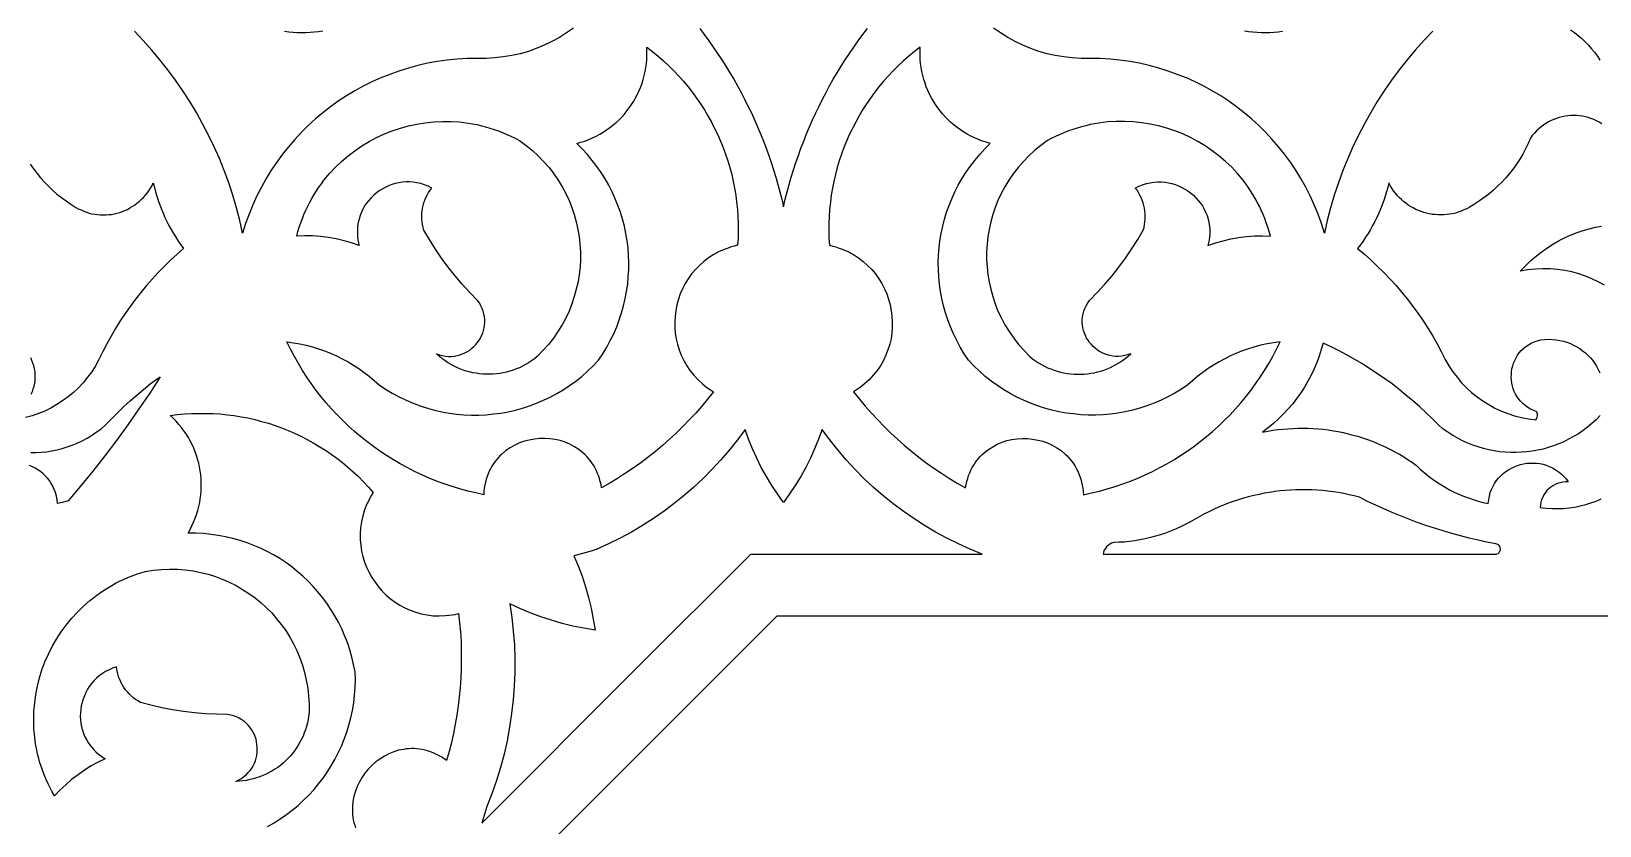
# Model space of a CAD drawing. Extents: x -350 to 350, y -250 to 250.
# Drawn here: x -188.4 to -87.3, y 92.5 to 143.7 of the extents above; entities that cross this region are included whole.
import ezdxf

# ---------------------------------------------------------------- set-up
doc = ezdxf.new("R2010")
doc.units = 0
doc.layers.add('BITMAP_LAYER', color=18, linetype='CONTINUOUS')
doc.layers.add('LAYER_2', color=174, linetype='CONTINUOUS')

msp = doc.modelspace()

# ---------------------------------------------------------------- linework, layer by layer
at = {"layer": 'BITMAP_LAYER'}
for points in [[(-153.44, 143.89), (-153.89, 143.58), (-154.35, 143.28), (-154.83, 143.02), (-155.33, 142.78), (-155.84, 142.57), (-156.35, 142.39), (-156.88, 142.24), (-157.42, 142.12), (-157.97, 142.03), (-158.52, 141.97), (-158.8, 141.95), (-159.08, 141.94), (-159.36, 141.94), (-159.64, 141.94), (-160.29, 141.93), (-160.94, 141.89), (-161.59, 141.82), (-162.22, 141.73), (-162.85, 141.62), (-163.47, 141.48), (-164.08, 141.31), (-164.69, 141.12), (-165.28, 140.91), (-165.86, 140.68), (-166.43, 140.42), (-166.99, 140.14), (-167.54, 139.84), (-168.07, 139.52), (-168.6, 139.18), (-169.1, 138.82), (-169.59, 138.44), (-170.07, 138.04), (-170.53, 137.62), (-170.97, 137.18), (-171.4, 136.72), (-171.81, 136.25), (-172.19, 135.76), (-172.56, 135.26), (-172.92, 134.73), (-173.24, 134.2), (-173.55, 133.65), (-173.84, 133.08), (-174.11, 132.5), (-174.35, 131.9), (-174.57, 131.3), (-174.76, 130.68), (-174.95, 131.5), (-175.16, 132.32), (-175.4, 133.13), (-175.66, 133.92), (-175.95, 134.71), (-176.26, 135.48), (-176.6, 136.24), (-176.96, 136.99), (-177.34, 137.73), (-177.74, 138.45), (-178.17, 139.16), (-178.62, 139.85), (-179.09, 140.53), (-179.58, 141.19), (-180.09, 141.84), (-180.62, 142.47), (-181.17, 143.09), (-181.74, 143.69)], [(-172.06, 143.69), (-171.79, 143.65), (-171.51, 143.63), (-171.24, 143.61), (-170.97, 143.61), (-170.69, 143.61), (-170.42, 143.62), (-170.15, 143.64), (-169.88, 143.68), (-169.6, 143.72)], [(-145.31, 143.86), (-145.02, 143.47), (-144.72, 143.07), (-144.44, 142.67), (-144.16, 142.26), (-143.89, 141.85), (-143.63, 141.43), (-143.37, 141.01), (-143.12, 140.59), (-142.88, 140.16), (-142.64, 139.73), (-142.42, 139.3), (-142.2, 138.86), (-141.98, 138.42), (-141.78, 137.97), (-141.58, 137.52), (-141.39, 137.07), (-141.21, 136.61), (-141.03, 136.15), (-140.86, 135.69), (-140.7, 135.23), (-140.55, 134.76), (-140.41, 134.29), (-140.27, 133.81), (-140.14, 133.34), (-140.02, 132.86), (-139.91, 132.38), (-139.8, 132.86), (-139.68, 133.34), (-139.55, 133.81), (-139.41, 134.29), (-139.27, 134.76), (-139.11, 135.23), (-138.95, 135.69), (-138.79, 136.15), (-138.61, 136.61), (-138.43, 137.07), (-138.24, 137.52), (-138.04, 137.97), (-137.83, 138.42), (-137.62, 138.86), (-137.4, 139.3), (-137.17, 139.73), (-136.94, 140.16), (-136.7, 140.59), (-136.45, 141.01), (-136.19, 141.43), (-135.93, 141.85), (-135.66, 142.26), (-135.38, 142.67), (-135.09, 143.07), (-134.8, 143.47), (-134.5, 143.86)], [(-98.08, 143.69), (-98.65, 143.09), (-99.2, 142.47), (-99.73, 141.84), (-100.24, 141.19), (-100.73, 140.53), (-101.2, 139.85), (-101.65, 139.16), (-102.07, 138.45), (-102.48, 137.73), (-102.86, 136.99), (-103.22, 136.24), (-103.55, 135.48), (-103.87, 134.71), (-104.15, 133.92), (-104.42, 133.13), (-104.66, 132.32), (-104.87, 131.5), (-105.06, 130.68), (-105.25, 131.3), (-105.47, 131.9), (-105.71, 132.5), (-105.98, 133.08), (-106.26, 133.65), (-106.57, 134.2), (-106.9, 134.73), (-107.25, 135.26), (-107.62, 135.76), (-108.01, 136.25), (-108.42, 136.72), (-108.85, 137.18), (-109.29, 137.62), (-109.75, 138.04), (-110.22, 138.44), (-110.72, 138.82), (-111.22, 139.18), (-111.74, 139.52), (-112.28, 139.84), (-112.82, 140.14), (-113.38, 140.42), (-113.95, 140.68), (-114.54, 140.91), (-115.13, 141.12), (-115.73, 141.31), (-116.35, 141.48), (-116.97, 141.62), (-117.59, 141.73), (-118.23, 141.82), (-118.87, 141.89), (-119.52, 141.93), (-120.18, 141.94), (-120.46, 141.94), (-120.74, 141.94), (-121.3, 141.97), (-121.85, 142.03), (-122.4, 142.12), (-122.93, 142.24), (-123.46, 142.39), (-123.98, 142.57), (-124.49, 142.78), (-124.98, 143.02), (-125.46, 143.28), (-125.93, 143.58), (-126.38, 143.89)], [(-110.21, 143.72), (-109.94, 143.68), (-109.67, 143.64), (-109.4, 143.62), (-109.12, 143.61), (-108.85, 143.61), (-108.58, 143.61), (-108.3, 143.63), (-108.03, 143.65), (-107.76, 143.69)], [(-89.21, 143.78), (-88.95, 143.61), (-88.71, 143.42), (-88.47, 143.22), (-88.25, 143.01), (-88.04, 142.79), (-87.84, 142.56), (-87.65, 142.33), (-87.47, 142.08), (-87.3, 141.83)], [(-87.19, 137.73), (-87.36, 137.83), (-87.53, 137.92), (-87.7, 138), (-87.88, 138.07), (-88.06, 138.13), (-88.24, 138.17), (-88.43, 138.21), (-88.62, 138.24), (-88.8, 138.25), (-88.99, 138.26), (-89.18, 138.25), (-89.37, 138.24), (-89.55, 138.21), (-89.74, 138.18), (-89.92, 138.13), (-90.1, 138.07), (-90.28, 138.01), (-90.45, 137.93), (-90.62, 137.84), (-90.78, 137.75), (-90.94, 137.64), (-91.1, 137.53), (-91.25, 137.4), (-91.39, 137.26), (-91.53, 137.12), (-91.66, 136.96), (-91.78, 136.79), (-91.93, 136.45), (-92.1, 136.11), (-92.28, 135.77), (-92.47, 135.45), (-92.68, 135.13), (-92.9, 134.83), (-93.13, 134.53), (-93.37, 134.24), (-93.63, 133.97), (-93.9, 133.7), (-94.17, 133.45), (-94.46, 133.2), (-94.76, 132.97), (-95.07, 132.75), (-95.39, 132.54), (-95.72, 132.34), (-95.89, 132.25), (-96.07, 132.17), (-96.25, 132.09), (-96.44, 132.03), (-96.62, 131.97), (-96.81, 131.93), (-96.99, 131.9), (-97.18, 131.87), (-97.37, 131.86), (-97.55, 131.85), (-97.74, 131.86), (-97.93, 131.87), (-98.11, 131.89), (-98.29, 131.92), (-98.48, 131.96), (-98.65, 132.01), (-98.83, 132.07), (-99, 132.14), (-99.17, 132.21), (-99.34, 132.3), (-99.5, 132.39), (-99.66, 132.49), (-99.81, 132.6), (-99.96, 132.71), (-100.1, 132.84), (-100.23, 132.97), (-100.36, 133.11), (-100.48, 133.25), (-100.6, 133.41), (-100.71, 133.57), (-100.81, 133.74), (-100.9, 133.91), (-100.97, 133.63), (-101.05, 133.34), (-101.14, 133.06), (-101.23, 132.78), (-101.33, 132.5), (-101.44, 132.23), (-101.55, 131.96), (-101.68, 131.69), (-101.81, 131.43), (-101.95, 131.17), (-102.09, 130.91), (-102.24, 130.66), (-102.4, 130.41), (-102.57, 130.16), (-102.74, 129.92), (-102.92, 129.69), (-102.48, 129.32), (-102.05, 128.93), (-101.63, 128.54), (-101.22, 128.14), (-100.82, 127.72), (-100.44, 127.3), (-100.06, 126.86), (-99.7, 126.42), (-99.35, 125.96), (-99.02, 125.5), (-98.69, 125.03), (-98.38, 124.54), (-98.08, 124.05), (-97.8, 123.55), (-97.53, 123.05), (-97.27, 122.53), (-97.04, 122.13), (-96.79, 121.75), (-96.51, 121.39), (-96.22, 121.04), (-95.9, 120.72), (-95.57, 120.41), (-95.22, 120.13), (-94.85, 119.87), (-94.46, 119.63), (-94.07, 119.41), (-93.65, 119.22), (-93.23, 119.05), (-92.8, 118.91), (-92.35, 118.8), (-91.9, 118.71), (-91.44, 118.65), (-91.4, 118.71), (-91.37, 118.77), (-91.35, 118.83), (-91.33, 118.9), (-91.33, 118.97), (-91.33, 119.03), (-91.34, 119.1), (-91.36, 119.17), (-91.57, 119.25), (-91.77, 119.34), (-91.95, 119.45), (-92.12, 119.57), (-92.27, 119.7), (-92.41, 119.84), (-92.53, 119.99), (-92.64, 120.14), (-92.74, 120.31), (-92.82, 120.48), (-92.89, 120.65), (-92.94, 120.83), (-92.98, 121.02), (-93.01, 121.2), (-93.02, 121.39), (-93.01, 121.57), (-93, 121.76), (-92.97, 121.94), (-92.92, 122.13), (-92.87, 122.3), (-92.79, 122.48), (-92.71, 122.65), (-92.61, 122.81), (-92.5, 122.96), (-92.37, 123.11), (-92.23, 123.24), (-92.08, 123.37), (-91.91, 123.48), (-91.74, 123.58), (-91.54, 123.67), (-91.34, 123.74), (-91.12, 123.8), (-90.86, 123.83), (-90.61, 123.84), (-90.36, 123.83), (-90.12, 123.81), (-89.88, 123.77), (-89.65, 123.72), (-89.43, 123.65), (-89.21, 123.56), (-89, 123.47), (-88.8, 123.36), (-88.6, 123.24), (-88.42, 123.1), (-88.24, 122.96), (-88.08, 122.81), (-87.92, 122.64), (-87.77, 122.47), (-87.64, 122.29), (-87.52, 122.1), (-87.41, 121.9), (-87.31, 121.69)], [(-188.45, 135.13), (-188.24, 134.83), (-188.01, 134.53), (-187.78, 134.24), (-187.53, 133.97), (-187.27, 133.7), (-187.01, 133.45), (-186.73, 133.2), (-186.44, 132.97), (-186.14, 132.75), (-185.83, 132.54), (-185.52, 132.34), (-185.35, 132.25), (-185.17, 132.17), (-185, 132.09), (-184.82, 132.03), (-184.65, 131.97), (-184.47, 131.93), (-184.29, 131.9), (-184.11, 131.87), (-183.93, 131.86), (-183.74, 131.85), (-183.56, 131.86), (-183.39, 131.87), (-183.21, 131.89), (-183.03, 131.92), (-182.86, 131.96), (-182.68, 132.01), (-182.51, 132.07), (-182.35, 132.14), (-182.18, 132.21), (-182.02, 132.3), (-181.87, 132.39), (-181.72, 132.49), (-181.57, 132.6), (-181.43, 132.71), (-181.29, 132.84), (-181.16, 132.97), (-181.04, 133.11), (-180.92, 133.25), (-180.81, 133.41), (-180.7, 133.57), (-180.6, 133.74), (-180.52, 133.91), (-180.45, 133.63), (-180.37, 133.34), (-180.29, 133.06), (-180.2, 132.78), (-180.1, 132.5), (-180, 132.23), (-179.89, 131.96), (-179.77, 131.69), (-179.64, 131.43), (-179.51, 131.17), (-179.37, 130.91), (-179.22, 130.66), (-179.07, 130.41), (-178.91, 130.16), (-178.74, 129.92), (-178.57, 129.69), (-178.99, 129.32), (-179.41, 128.93), (-179.82, 128.54), (-180.21, 128.14), (-180.59, 127.72), (-180.96, 127.3), (-181.32, 126.86), (-181.67, 126.42), (-182.01, 125.96), (-182.33, 125.5), (-182.65, 125.03), (-182.95, 124.54), (-183.23, 124.05), (-183.51, 123.55), (-183.77, 123.05), (-184.02, 122.53), (-184.24, 122.13), (-184.48, 121.75), (-184.75, 121.39), (-185.03, 121.04), (-185.34, 120.72), (-185.66, 120.41), (-186, 120.13), (-186.36, 119.87), (-186.73, 119.63), (-187.11, 119.41), (-187.51, 119.22), (-187.91, 119.05), (-188.33, 118.91), (-188.76, 118.8)], [(-87.02, 127.33), (-87.41, 127.55), (-87.82, 127.74), (-88.24, 127.91), (-88.67, 128.06), (-89.12, 128.18), (-89.57, 128.27), (-90.03, 128.34), (-90.5, 128.37), (-90.98, 128.38), (-91.46, 128.36), (-91.95, 128.31), (-92.44, 128.23), (-92.1, 128.58), (-91.75, 128.91), (-91.39, 129.21), (-91.03, 129.49), (-90.67, 129.75), (-90.3, 129.98), (-89.92, 130.2), (-89.54, 130.39), (-89.15, 130.57), (-88.77, 130.72), (-88.38, 130.85), (-87.99, 130.96), (-87.59, 131.06), (-87.2, 131.13)], [(-87.28, 118.93), (-87.55, 118.66), (-87.82, 118.41), (-88.1, 118.18), (-88.39, 117.96), (-88.69, 117.76), (-89, 117.57), (-89.32, 117.4), (-89.64, 117.24), (-89.96, 117.1), (-90.29, 116.98), (-90.63, 116.87), (-90.97, 116.77), (-91.31, 116.7), (-91.66, 116.63), (-92.01, 116.59), (-92.36, 116.56), (-92.71, 116.55), (-93.06, 116.55), (-93.42, 116.57), (-93.77, 116.6), (-94.12, 116.65), (-94.46, 116.72), (-94.81, 116.81), (-95.15, 116.91), (-95.49, 117.02), (-95.82, 117.15), (-96.15, 117.3), (-96.47, 117.47), (-96.79, 117.65), (-97.1, 117.85), (-97.4, 118.06), (-97.69, 118.3), (-98.1, 118.71), (-98.51, 119.11), (-98.93, 119.5), (-99.36, 119.88), (-99.8, 120.25), (-100.25, 120.61), (-100.7, 120.96), (-101.17, 121.29), (-101.64, 121.62), (-102.12, 121.94), (-102.6, 122.25), (-103.1, 122.54), (-103.6, 122.82), (-104.1, 123.1), (-104.62, 123.36), (-105.14, 123.6), (-105.26, 123.18), (-105.39, 122.75), (-105.55, 122.34), (-105.72, 121.93), (-105.91, 121.53), (-106.12, 121.14), (-106.34, 120.76), (-106.58, 120.39), (-106.83, 120.04), (-107.1, 119.69), (-107.39, 119.35), (-107.69, 119.03), (-108.01, 118.72), (-108.34, 118.42), (-108.68, 118.13), (-109.04, 117.86), (-108.71, 117.92), (-108.38, 117.98), (-108.06, 118.02), (-107.73, 118.06), (-107.41, 118.08), (-107.08, 118.1), (-106.75, 118.11), (-106.43, 118.12), (-106.1, 118.11), (-105.78, 118.09), (-105.45, 118.07), (-105.13, 118.04), (-104.81, 118), (-104.48, 117.95), (-104.17, 117.89), (-103.85, 117.83), (-103.53, 117.76), (-103.22, 117.67), (-102.91, 117.59), (-102.6, 117.49), (-102.29, 117.38), (-101.99, 117.27), (-101.68, 117.15), (-101.39, 117.02), (-101.09, 116.88), (-100.8, 116.74), (-100.51, 116.59), (-100.22, 116.43), (-99.94, 116.26), (-99.66, 116.08), (-99.39, 115.9), (-99.12, 115.71), (-98.88, 115.48), (-98.63, 115.26), (-98.37, 115.05), (-98.11, 114.85), (-97.84, 114.66), (-97.56, 114.48), (-97.28, 114.31), (-96.99, 114.15), (-96.7, 114), (-96.4, 113.87), (-96.09, 113.74), (-95.78, 113.62), (-95.47, 113.51), (-95.15, 113.42), (-94.83, 113.33), (-94.5, 113.26), (-94.47, 113.5), (-94.43, 113.73), (-94.37, 113.96), (-94.29, 114.17), (-94.19, 114.37), (-94.09, 114.56), (-93.96, 114.74), (-93.83, 114.9), (-93.68, 115.05), (-93.53, 115.2), (-93.36, 115.32), (-93.19, 115.44), (-93.01, 115.54), (-92.82, 115.63), (-92.62, 115.71), (-92.42, 115.77), (-92.22, 115.82), (-92.01, 115.85), (-91.8, 115.87), (-91.6, 115.87), (-91.39, 115.86), (-91.18, 115.83), (-90.97, 115.79), (-90.77, 115.73), (-90.57, 115.65), (-90.37, 115.56), (-90.18, 115.45), (-90, 115.33), (-89.82, 115.19), (-89.65, 115.03), (-89.49, 114.85), (-89.35, 114.65), (-89.52, 114.65), (-89.7, 114.64), (-89.87, 114.6), (-90.03, 114.55), (-90.18, 114.48), (-90.33, 114.4), (-90.47, 114.31), (-90.6, 114.21), (-90.72, 114.09), (-90.82, 113.96), (-90.91, 113.82), (-90.99, 113.67), (-91.06, 113.52), (-91.11, 113.35), (-91.14, 113.18), (-91.15, 113.01), (-90.77, 112.96), (-90.39, 112.93), (-90.02, 112.93), (-89.65, 112.94), (-89.28, 112.98), (-88.92, 113.03), (-88.57, 113.1), (-88.22, 113.19), (-87.88, 113.3), (-87.54, 113.42), (-87.22, 113.57)], [(-188.39, 120.31), (-188.31, 120.48), (-188.25, 120.65), (-188.19, 120.83), (-188.16, 121.02), (-188.13, 121.2), (-188.12, 121.39), (-188.12, 121.57), (-188.14, 121.76), (-188.17, 121.94), (-188.21, 122.13), (-188.27, 122.3), (-188.34, 122.48), (-188.42, 122.65)], [(-188.42, 116.55), (-188.08, 116.55), (-187.74, 116.57), (-187.4, 116.6), (-187.06, 116.65), (-186.73, 116.72), (-186.39, 116.81), (-186.06, 116.91), (-185.74, 117.02), (-185.42, 117.15), (-185.1, 117.3), (-184.79, 117.47), (-184.49, 117.65), (-184.19, 117.85), (-183.9, 118.06), (-183.61, 118.3), (-183.22, 118.71), (-182.82, 119.11), (-182.42, 119.5), (-182, 119.88), (-181.58, 120.25), (-181.15, 120.61), (-180.71, 120.96), (-180.26, 121.29), (-180.07, 121.43), (-180.75, 120.38), (-181.45, 119.35), (-182.16, 118.33), (-182.9, 117.32), (-183.65, 116.33), (-184.42, 115.35), (-185.21, 114.38), (-186.01, 113.43), (-186.06, 113.42), (-186.38, 113.33), (-186.69, 113.26), (-186.72, 113.5), (-186.76, 113.73), (-186.82, 113.96), (-186.9, 114.17), (-186.99, 114.37), (-187.09, 114.56), (-187.21, 114.74), (-187.34, 114.9), (-187.48, 115.05), (-187.63, 115.2), (-187.79, 115.32), (-187.96, 115.44), (-188.13, 115.54), (-188.31, 115.63), (-188.5, 115.71)], [(-173.16, 92.45), (-172.74, 92.69), (-172.34, 92.95), (-171.94, 93.22), (-171.56, 93.51), (-171.19, 93.81), (-170.84, 94.14), (-170.5, 94.47), (-170.18, 94.82), (-169.87, 95.19), (-169.58, 95.56), (-169.31, 95.95), (-169.05, 96.36), (-168.82, 96.77), (-168.6, 97.19), (-168.39, 97.63), (-168.21, 98.07), (-168.05, 98.53), (-167.91, 98.99), (-167.78, 99.46), (-167.68, 99.93), (-167.6, 100.42), (-167.55, 100.91), (-167.51, 101.4), (-167.5, 101.9), (-167.51, 102.41), (-167.61, 102.89), (-167.72, 103.37), (-167.86, 103.84), (-168.01, 104.3), (-168.19, 104.75), (-168.38, 105.19), (-168.59, 105.62), (-168.82, 106.03), (-169.07, 106.44), (-169.33, 106.83), (-169.61, 107.21), (-169.91, 107.57), (-170.22, 107.92), (-170.54, 108.26), (-170.88, 108.58), (-171.24, 108.88), (-171.6, 109.18), (-171.98, 109.45), (-172.37, 109.71), (-172.77, 109.95), (-173.18, 110.17), (-173.61, 110.38), (-174.04, 110.56), (-174.48, 110.73), (-174.93, 110.88), (-175.39, 111.01), (-175.86, 111.12), (-176.33, 111.21), (-176.81, 111.27), (-177.29, 111.32), (-177.78, 111.34), (-178.28, 111.35), (-178.15, 111.58), (-178.03, 111.82), (-177.92, 112.06), (-177.82, 112.31), (-177.73, 112.56), (-177.65, 112.81), (-177.59, 113.06), (-177.53, 113.32), (-177.49, 113.57), (-177.46, 113.83), (-177.44, 114.08), (-177.43, 114.34), (-177.43, 114.6), (-177.44, 114.85), (-177.46, 115.11), (-177.49, 115.36), (-177.54, 115.61), (-177.59, 115.86), (-177.66, 116.11), (-177.73, 116.35), (-177.82, 116.59), (-177.91, 116.83), (-178.02, 117.06), (-178.14, 117.29), (-178.26, 117.52), (-178.4, 117.74), (-178.55, 117.95), (-178.71, 118.16), (-178.87, 118.36), (-179.05, 118.56), (-179.24, 118.75), (-179.44, 118.93), (-178.97, 118.99), (-178.51, 119.03), (-178.05, 119.06), (-177.59, 119.07), (-177.13, 119.07), (-176.67, 119.06), (-176.21, 119.03), (-175.76, 118.98), (-175.31, 118.92), (-174.86, 118.85), (-174.42, 118.77), (-173.97, 118.67), (-173.54, 118.55), (-173.1, 118.43), (-172.67, 118.29), (-172.25, 118.13), (-171.83, 117.97), (-171.41, 117.79), (-171.01, 117.59), (-170.6, 117.39), (-170.21, 117.17), (-169.82, 116.94), (-169.43, 116.7), (-169.06, 116.44), (-168.69, 116.18), (-168.33, 115.9), (-167.98, 115.61), (-167.63, 115.3), (-167.3, 114.99), (-166.97, 114.66), (-166.66, 114.32), (-166.35, 113.98), (-166.46, 113.79), (-166.57, 113.6), (-166.66, 113.42), (-166.75, 113.23), (-166.9, 112.85), (-167.02, 112.47), (-167.11, 112.08), (-167.16, 111.7), (-167.19, 111.32), (-167.18, 110.94), (-167.15, 110.57), (-167.1, 110.2), (-167.01, 109.84), (-166.9, 109.49), (-166.77, 109.15), (-166.61, 108.82), (-166.43, 108.5), (-166.23, 108.19), (-166.01, 107.9), (-165.77, 107.62), (-165.51, 107.36), (-165.23, 107.12), (-164.94, 106.9), (-164.63, 106.71), (-164.3, 106.53), (-163.96, 106.38), (-163.61, 106.25), (-163.25, 106.15), (-162.87, 106.08), (-162.48, 106.03), (-162.09, 106.02), (-161.68, 106.04), (-161.47, 106.06), (-161.27, 106.09), (-161.06, 106.12), (-160.85, 106.17), (-160.78, 105.58), (-160.73, 104.98), (-160.69, 104.38), (-160.67, 103.79), (-160.67, 103.19), (-160.68, 102.59), (-160.7, 102), (-160.75, 101.4), (-160.8, 100.81), (-160.87, 100.22), (-160.96, 99.63), (-161.06, 99.04), (-161.18, 98.45), (-161.31, 97.87), (-161.45, 97.28), (-161.62, 96.71), (-161.79, 96.83), (-161.96, 96.93), (-162.14, 97.03), (-162.31, 97.12), (-162.49, 97.2), (-162.66, 97.26), (-162.84, 97.32), (-163.01, 97.37), (-163.19, 97.41), (-163.36, 97.43), (-163.54, 97.45), (-163.71, 97.47), (-163.88, 97.47), (-164.05, 97.46), (-164.22, 97.45), (-164.38, 97.42), (-164.71, 97.36), (-165.03, 97.26), (-165.34, 97.13), (-165.63, 96.98), (-165.92, 96.8), (-166.18, 96.61), (-166.43, 96.39), (-166.67, 96.15), (-166.88, 95.89), (-167.07, 95.62), (-167.24, 95.33), (-167.38, 95.03), (-167.5, 94.72), (-167.59, 94.4), (-167.66, 94.07), (-167.69, 93.74), (-167.69, 93.57), (-167.69, 93.4), (-167.68, 93.23), (-167.66, 93.06), (-167.63, 92.89), (-167.59, 92.71), (-167.54, 92.54), (-167.49, 92.37)]]:
    msp.add_lwpolyline(points, dxfattribs=at)
for points in [[(-148.72, 142.66), (-148.35, 142.38), (-147.99, 142.08), (-147.64, 141.78), (-147.3, 141.46), (-146.97, 141.13), (-146.66, 140.8), (-146.35, 140.46), (-146.06, 140.1), (-145.78, 139.74), (-145.51, 139.38), (-145.25, 139), (-145.01, 138.62), (-144.78, 138.23), (-144.56, 137.83), (-144.35, 137.43), (-144.15, 137.02), (-143.97, 136.61), (-143.8, 136.19), (-143.64, 135.76), (-143.5, 135.33), (-143.37, 134.9), (-143.25, 134.46), (-143.15, 134.01), (-143.06, 133.57), (-142.99, 133.12), (-142.93, 132.67), (-142.88, 132.21), (-142.85, 131.75), (-142.83, 131.29), (-142.83, 130.83), (-142.84, 130.37), (-142.87, 129.9), (-143.08, 129.85), (-143.28, 129.79), (-143.48, 129.72), (-143.68, 129.65), (-144.05, 129.49), (-144.41, 129.3), (-144.74, 129.09), (-145.04, 128.86), (-145.33, 128.6), (-145.59, 128.33), (-145.83, 128.05), (-146.05, 127.74), (-146.25, 127.43), (-146.42, 127.1), (-146.56, 126.76), (-146.68, 126.42), (-146.78, 126.06), (-146.85, 125.7), (-146.9, 125.34), (-146.92, 124.97), (-146.92, 124.61), (-146.89, 124.24), (-146.83, 123.88), (-146.75, 123.52), (-146.64, 123.16), (-146.51, 122.81), (-146.34, 122.47), (-146.15, 122.14), (-145.94, 121.83), (-145.69, 121.52), (-145.42, 121.23), (-145.12, 120.96), (-144.96, 120.83), (-144.79, 120.7), (-144.61, 120.58), (-144.43, 120.46), (-144.8, 119.99), (-145.18, 119.53), (-145.57, 119.09), (-145.98, 118.65), (-146.4, 118.22), (-146.82, 117.8), (-147.26, 117.4), (-147.71, 117), (-148.16, 116.62), (-148.63, 116.25), (-149.11, 115.89), (-149.6, 115.54), (-150.09, 115.21), (-150.6, 114.88), (-151.11, 114.57), (-151.63, 114.28), (-151.67, 114.48), (-151.72, 114.68), (-151.77, 114.88), (-151.84, 115.06), (-151.91, 115.24), (-151.99, 115.41), (-152.07, 115.58), (-152.16, 115.73), (-152.26, 115.88), (-152.37, 116.03), (-152.48, 116.16), (-152.59, 116.29), (-152.71, 116.42), (-152.84, 116.53), (-152.97, 116.64), (-153.1, 116.74), (-153.38, 116.92), (-153.68, 117.08), (-153.99, 117.21), (-154.31, 117.31), (-154.63, 117.38), (-154.96, 117.43), (-155.3, 117.45), (-155.63, 117.44), (-155.96, 117.41), (-156.29, 117.35), (-156.61, 117.27), (-156.93, 117.16), (-157.23, 117.02), (-157.52, 116.85), (-157.8, 116.67), (-158.05, 116.45), (-158.18, 116.33), (-158.29, 116.21), (-158.4, 116.08), (-158.51, 115.95), (-158.61, 115.8), (-158.7, 115.66), (-158.79, 115.5), (-158.87, 115.34), (-158.94, 115.17), (-159.01, 115), (-159.06, 114.82), (-159.11, 114.63), (-159.15, 114.44), (-159.19, 114.24), (-159.21, 114.04), (-159.22, 113.83), (-159.74, 113.94), (-160.26, 114.06), (-160.77, 114.2), (-161.27, 114.36), (-161.77, 114.52), (-162.26, 114.71), (-162.74, 114.9), (-163.22, 115.11), (-163.69, 115.33), (-164.15, 115.57), (-164.61, 115.82), (-165.05, 116.08), (-165.49, 116.35), (-165.92, 116.64), (-166.34, 116.94), (-166.76, 117.25), (-167.16, 117.57), (-167.55, 117.91), (-167.94, 118.25), (-168.31, 118.61), (-168.67, 118.98), (-169.03, 119.35), (-169.37, 119.74), (-169.7, 120.14), (-170.02, 120.55), (-170.33, 120.97), (-170.62, 121.4), (-170.9, 121.84), (-171.17, 122.29), (-171.43, 122.74), (-171.68, 123.21), (-171.91, 123.68), (-171.49, 123.62), (-171.08, 123.55), (-170.67, 123.46), (-170.27, 123.35), (-169.87, 123.23), (-169.48, 123.09), (-169.09, 122.94), (-168.71, 122.77), (-168.34, 122.58), (-167.97, 122.39), (-167.62, 122.18), (-167.27, 121.95), (-166.93, 121.71), (-166.6, 121.46), (-166.28, 121.19), (-165.97, 120.91), (-165.55, 120.63), (-165.12, 120.37), (-164.68, 120.13), (-164.23, 119.92), (-163.78, 119.73), (-163.33, 119.55), (-162.86, 119.41), (-162.4, 119.28), (-161.93, 119.17), (-161.45, 119.09), (-160.98, 119.02), (-160.5, 118.98), (-160.02, 118.96), (-159.54, 118.96), (-159.07, 118.98), (-158.59, 119.03), (-158.12, 119.09), (-157.65, 119.17), (-157.19, 119.28), (-156.72, 119.41), (-156.27, 119.55), (-155.82, 119.72), (-155.38, 119.91), (-154.94, 120.11), (-154.52, 120.34), (-154.1, 120.59), (-153.69, 120.86), (-153.3, 121.14), (-152.91, 121.45), (-152.54, 121.78), (-152.18, 122.13), (-151.83, 122.49), (-151.55, 122.91), (-151.3, 123.33), (-151.07, 123.76), (-150.85, 124.19), (-150.66, 124.64), (-150.49, 125.09), (-150.34, 125.54), (-150.21, 126), (-150.11, 126.46), (-150.02, 126.92), (-149.95, 127.39), (-149.91, 127.86), (-149.88, 128.33), (-149.88, 128.79), (-149.9, 129.26), (-149.93, 129.73), (-149.99, 130.19), (-150.07, 130.66), (-150.16, 131.12), (-150.28, 131.57), (-150.42, 132.02), (-150.58, 132.46), (-150.75, 132.9), (-150.95, 133.33), (-151.17, 133.76), (-151.4, 134.17), (-151.66, 134.58), (-151.93, 134.98), (-152.23, 135.36), (-152.54, 135.74), (-152.88, 136.1), (-153.23, 136.45), (-152.97, 136.53), (-152.71, 136.61), (-152.46, 136.71), (-152.22, 136.81), (-151.98, 136.93), (-151.75, 137.05), (-151.53, 137.18), (-151.31, 137.33), (-151.1, 137.48), (-150.9, 137.64), (-150.7, 137.8), (-150.51, 137.98), (-150.33, 138.16), (-150.16, 138.35), (-150, 138.55), (-149.85, 138.75), (-149.7, 138.96), (-149.56, 139.18), (-149.44, 139.4), (-149.32, 139.63), (-149.21, 139.86), (-149.11, 140.1), (-149.02, 140.34), (-148.95, 140.58), (-148.88, 140.83), (-148.82, 141.09), (-148.78, 141.34), (-148.74, 141.6), (-148.72, 141.86), (-148.71, 142.13), (-148.71, 142.39)], [(-131.1, 142.66), (-131.47, 142.38), (-131.83, 142.08), (-132.18, 141.78), (-132.52, 141.46), (-132.84, 141.13), (-133.16, 140.8), (-133.46, 140.46), (-133.76, 140.1), (-134.04, 139.74), (-134.31, 139.38), (-134.56, 139), (-134.81, 138.62), (-135.04, 138.23), (-135.26, 137.83), (-135.47, 137.43), (-135.67, 137.02), (-135.85, 136.61), (-136.02, 136.19), (-136.17, 135.76), (-136.32, 135.33), (-136.45, 134.9), (-136.56, 134.46), (-136.67, 134.01), (-136.75, 133.57), (-136.83, 133.12), (-136.89, 132.67), (-136.94, 132.21), (-136.97, 131.75), (-136.99, 131.29), (-136.99, 130.83), (-136.98, 130.37), (-136.95, 129.9), (-136.74, 129.85), (-136.53, 129.79), (-136.33, 129.72), (-136.14, 129.65), (-135.76, 129.49), (-135.41, 129.3), (-135.08, 129.09), (-134.77, 128.86), (-134.49, 128.6), (-134.22, 128.33), (-133.98, 128.05), (-133.77, 127.74), (-133.57, 127.43), (-133.4, 127.1), (-133.26, 126.76), (-133.14, 126.42), (-133.04, 126.06), (-132.97, 125.7), (-132.92, 125.34), (-132.9, 124.97), (-132.9, 124.61), (-132.93, 124.24), (-132.98, 123.88), (-133.07, 123.52), (-133.18, 123.16), (-133.31, 122.81), (-133.47, 122.47), (-133.66, 122.14), (-133.88, 121.83), (-134.13, 121.52), (-134.4, 121.23), (-134.7, 120.96), (-134.86, 120.83), (-135.03, 120.7), (-135.21, 120.58), (-135.39, 120.46), (-135.02, 119.99), (-134.64, 119.53), (-134.24, 119.09), (-133.84, 118.65), (-133.42, 118.22), (-133, 117.8), (-132.56, 117.4), (-132.11, 117), (-131.65, 116.62), (-131.19, 116.25), (-130.71, 115.89), (-130.22, 115.54), (-129.73, 115.21), (-129.22, 114.88), (-128.71, 114.57), (-128.19, 114.28), (-128.15, 114.48), (-128.1, 114.68), (-128.04, 114.88), (-127.98, 115.06), (-127.91, 115.24), (-127.83, 115.41), (-127.75, 115.58), (-127.65, 115.73), (-127.56, 115.88), (-127.45, 116.03), (-127.34, 116.16), (-127.23, 116.29), (-127.11, 116.42), (-126.98, 116.53), (-126.85, 116.64), (-126.71, 116.74), (-126.43, 116.92), (-126.14, 117.08), (-125.83, 117.21), (-125.51, 117.31), (-125.19, 117.38), (-124.86, 117.43), (-124.52, 117.45), (-124.19, 117.44), (-123.86, 117.41), (-123.53, 117.35), (-123.2, 117.27), (-122.89, 117.16), (-122.59, 117.02), (-122.3, 116.85), (-122.02, 116.67), (-121.76, 116.45), (-121.64, 116.33), (-121.52, 116.21), (-121.41, 116.08), (-121.31, 115.95), (-121.21, 115.8), (-121.12, 115.66), (-121.03, 115.5), (-120.95, 115.34), (-120.88, 115.17), (-120.81, 115), (-120.75, 114.82), (-120.71, 114.63), (-120.66, 114.44), (-120.63, 114.24), (-120.61, 114.04), (-120.59, 113.83), (-120.07, 113.94), (-119.56, 114.06), (-119.05, 114.2), (-118.55, 114.36), (-118.05, 114.52), (-117.56, 114.71), (-117.08, 114.9), (-116.6, 115.11), (-116.13, 115.33), (-115.67, 115.57), (-115.21, 115.82), (-114.76, 116.08), (-114.32, 116.35), (-113.89, 116.64), (-113.47, 116.94), (-113.06, 117.25), (-112.66, 117.57), (-112.26, 117.91), (-111.88, 118.25), (-111.51, 118.61), (-111.14, 118.98), (-110.79, 119.35), (-110.45, 119.74), (-110.12, 120.14), (-109.8, 120.55), (-109.49, 120.97), (-109.2, 121.4), (-108.91, 121.84), (-108.64, 122.29), (-108.39, 122.74), (-108.14, 123.21), (-107.91, 123.68), (-108.33, 123.62), (-108.74, 123.55), (-109.15, 123.46), (-109.55, 123.35), (-109.95, 123.23), (-110.34, 123.09), (-110.73, 122.94), (-111.1, 122.77), (-111.48, 122.58), (-111.84, 122.39), (-112.2, 122.18), (-112.55, 121.95), (-112.89, 121.71), (-113.22, 121.46), (-113.54, 121.19), (-113.85, 120.91), (-114.27, 120.63), (-114.7, 120.37), (-115.14, 120.13), (-115.58, 119.92), (-116.03, 119.73), (-116.49, 119.55), (-116.95, 119.41), (-117.42, 119.28), (-117.89, 119.17), (-118.37, 119.09), (-118.84, 119.02), (-119.32, 118.98), (-119.8, 118.96), (-120.27, 118.96), (-120.75, 118.98), (-121.22, 119.03), (-121.7, 119.09), (-122.17, 119.17), (-122.63, 119.28), (-123.09, 119.41), (-123.55, 119.55), (-124, 119.72), (-124.44, 119.91), (-124.88, 120.11), (-125.3, 120.34), (-125.72, 120.59), (-126.13, 120.86), (-126.52, 121.14), (-126.91, 121.45), (-127.28, 121.78), (-127.64, 122.13), (-127.99, 122.49), (-128.26, 122.91), (-128.52, 123.33), (-128.75, 123.76), (-128.96, 124.19), (-129.16, 124.64), (-129.33, 125.09), (-129.47, 125.54), (-129.6, 126), (-129.71, 126.46), (-129.8, 126.92), (-129.86, 127.39), (-129.91, 127.86), (-129.93, 128.33), (-129.94, 128.79), (-129.92, 129.26), (-129.88, 129.73), (-129.83, 130.19), (-129.75, 130.66), (-129.65, 131.12), (-129.54, 131.57), (-129.4, 132.02), (-129.24, 132.46), (-129.06, 132.9), (-128.87, 133.33), (-128.65, 133.76), (-128.42, 134.17), (-128.16, 134.58), (-127.88, 134.98), (-127.59, 135.36), (-127.27, 135.74), (-126.94, 136.1), (-126.59, 136.45), (-126.85, 136.53), (-127.1, 136.61), (-127.35, 136.71), (-127.6, 136.81), (-127.84, 136.93), (-128.07, 137.05), (-128.29, 137.18), (-128.51, 137.33), (-128.72, 137.48), (-128.92, 137.64), (-129.12, 137.8), (-129.3, 137.98), (-129.48, 138.16), (-129.65, 138.35), (-129.82, 138.55), (-129.97, 138.75), (-130.12, 138.96), (-130.25, 139.18), (-130.38, 139.4), (-130.5, 139.63), (-130.61, 139.86), (-130.71, 140.1), (-130.79, 140.34), (-130.87, 140.58), (-130.94, 140.83), (-131, 141.09), (-131.04, 141.34), (-131.08, 141.6), (-131.1, 141.86), (-131.11, 142.13), (-131.11, 142.39)], [(-162.27, 122.91), (-162.08, 122.84), (-161.88, 122.79), (-161.68, 122.76), (-161.49, 122.74), (-161.3, 122.74), (-161.12, 122.76), (-160.94, 122.79), (-160.77, 122.84), (-160.6, 122.9), (-160.44, 122.97), (-160.28, 123.05), (-160.13, 123.15), (-160, 123.26), (-159.87, 123.37), (-159.74, 123.5), (-159.63, 123.63), (-159.53, 123.78), (-159.44, 123.92), (-159.36, 124.08), (-159.29, 124.24), (-159.24, 124.41), (-159.2, 124.58), (-159.17, 124.75), (-159.16, 124.93), (-159.16, 125.11), (-159.17, 125.29), (-159.21, 125.47), (-159.26, 125.65), (-159.32, 125.83), (-159.41, 126), (-159.51, 126.18), (-159.63, 126.35), (-160.13, 126.86), (-160.61, 127.39), (-161.07, 127.93), (-161.52, 128.49), (-161.94, 129.06), (-162.34, 129.65), (-162.72, 130.26), (-163.08, 130.87), (-163.13, 131.05), (-163.17, 131.23), (-163.2, 131.4), (-163.21, 131.58), (-163.22, 131.76), (-163.21, 131.94), (-163.2, 132.12), (-163.17, 132.29), (-163.13, 132.47), (-163.08, 132.64), (-163.02, 132.81), (-162.95, 132.97), (-162.87, 133.13), (-162.78, 133.29), (-162.68, 133.44), (-162.57, 133.58), (-162.81, 133.7), (-163.05, 133.79), (-163.29, 133.87), (-163.53, 133.92), (-163.77, 133.96), (-164.01, 133.98), (-164.24, 133.98), (-164.47, 133.96), (-164.7, 133.92), (-164.93, 133.87), (-165.15, 133.81), (-165.36, 133.73), (-165.57, 133.63), (-165.77, 133.52), (-165.96, 133.4), (-166.14, 133.27), (-166.31, 133.12), (-166.48, 132.96), (-166.63, 132.79), (-166.77, 132.61), (-166.9, 132.43), (-167.01, 132.23), (-167.11, 132.02), (-167.19, 131.81), (-167.26, 131.59), (-167.32, 131.36), (-167.35, 131.13), (-167.37, 130.89), (-167.37, 130.64), (-167.35, 130.4), (-167.31, 130.14), (-167.25, 129.89), (-167.74, 130.05), (-168.23, 130.19), (-168.73, 130.31), (-169.23, 130.4), (-169.74, 130.46), (-170.25, 130.5), (-170.76, 130.51), (-171.27, 130.49), (-171.2, 130.78), (-171.11, 131.07), (-171.02, 131.35), (-170.91, 131.62), (-170.81, 131.89), (-170.69, 132.16), (-170.57, 132.42), (-170.44, 132.67), (-170.3, 132.92), (-170.15, 133.16), (-170, 133.4), (-169.85, 133.64), (-169.68, 133.86), (-169.52, 134.09), (-169.16, 134.52), (-168.78, 134.92), (-168.39, 135.3), (-167.97, 135.66), (-167.53, 135.99), (-167.08, 136.3), (-166.61, 136.58), (-166.13, 136.84), (-165.63, 137.07), (-165.12, 137.27), (-164.6, 137.44), (-164.07, 137.59), (-163.54, 137.71), (-162.99, 137.79), (-162.45, 137.85), (-161.89, 137.88), (-161.34, 137.87), (-160.78, 137.84), (-160.5, 137.81), (-160.22, 137.77), (-159.94, 137.72), (-159.66, 137.67), (-159.38, 137.6), (-159.11, 137.53), (-158.83, 137.45), (-158.55, 137.36), (-158.28, 137.26), (-158.01, 137.16), (-157.74, 137.04), (-157.47, 136.92), (-157.2, 136.79), (-156.93, 136.65), (-156.5, 136.33), (-156.09, 136), (-155.71, 135.65), (-155.35, 135.28), (-155.02, 134.9), (-154.71, 134.5), (-154.43, 134.09), (-154.17, 133.67), (-153.94, 133.23), (-153.73, 132.78), (-153.55, 132.33), (-153.39, 131.87), (-153.26, 131.4), (-153.16, 130.92), (-153.08, 130.44), (-153.03, 129.96), (-153, 129.48), (-153, 128.99), (-153.02, 128.51), (-153.07, 128.02), (-153.15, 127.54), (-153.26, 127.06), (-153.39, 126.59), (-153.55, 126.12), (-153.73, 125.66), (-153.94, 125.21), (-154.18, 124.77), (-154.45, 124.34), (-154.74, 123.92), (-155.06, 123.51), (-155.41, 123.11), (-155.78, 122.74), (-155.96, 122.59), (-156.15, 122.46), (-156.34, 122.33), (-156.53, 122.21), (-156.73, 122.11), (-156.93, 122.01), (-157.13, 121.93), (-157.34, 121.85), (-157.55, 121.78), (-157.76, 121.73), (-157.98, 121.68), (-158.19, 121.64), (-158.41, 121.61), (-158.63, 121.59), (-158.84, 121.59), (-159.06, 121.59), (-159.28, 121.6), (-159.5, 121.62), (-159.71, 121.65), (-159.93, 121.69), (-160.14, 121.74), (-160.35, 121.79), (-160.56, 121.86), (-160.77, 121.94), (-160.97, 122.03), (-161.17, 122.13), (-161.36, 122.23), (-161.56, 122.35), (-161.74, 122.47), (-161.93, 122.61), (-162.1, 122.76)], [(-117.54, 122.91), (-117.74, 122.84), (-117.94, 122.79), (-118.13, 122.76), (-118.33, 122.74), (-118.51, 122.74), (-118.7, 122.76), (-118.88, 122.79), (-119.05, 122.84), (-119.22, 122.9), (-119.38, 122.97), (-119.54, 123.05), (-119.68, 123.15), (-119.82, 123.26), (-119.95, 123.37), (-120.07, 123.5), (-120.19, 123.63), (-120.29, 123.78), (-120.38, 123.92), (-120.46, 124.08), (-120.52, 124.24), (-120.58, 124.41), (-120.62, 124.58), (-120.65, 124.75), (-120.66, 124.93), (-120.66, 125.11), (-120.64, 125.29), (-120.61, 125.47), (-120.56, 125.65), (-120.5, 125.83), (-120.41, 126), (-120.31, 126.18), (-120.19, 126.35), (-119.69, 126.86), (-119.21, 127.39), (-118.74, 127.93), (-118.3, 128.49), (-117.88, 129.06), (-117.48, 129.65), (-117.09, 130.26), (-116.73, 130.87), (-116.68, 131.05), (-116.65, 131.23), (-116.62, 131.4), (-116.6, 131.58), (-116.6, 131.76), (-116.6, 131.94), (-116.62, 132.12), (-116.65, 132.29), (-116.69, 132.47), (-116.74, 132.64), (-116.79, 132.81), (-116.86, 132.97), (-116.94, 133.13), (-117.03, 133.29), (-117.13, 133.44), (-117.25, 133.58), (-117.01, 133.7), (-116.77, 133.79), (-116.53, 133.87), (-116.29, 133.92), (-116.05, 133.96), (-115.81, 133.98), (-115.58, 133.98), (-115.34, 133.96), (-115.11, 133.92), (-114.89, 133.87), (-114.67, 133.81), (-114.46, 133.73), (-114.25, 133.63), (-114.05, 133.52), (-113.86, 133.4), (-113.68, 133.27), (-113.5, 133.12), (-113.34, 132.96), (-113.19, 132.79), (-113.05, 132.61), (-112.92, 132.43), (-112.81, 132.23), (-112.71, 132.02), (-112.62, 131.81), (-112.55, 131.59), (-112.5, 131.36), (-112.46, 131.13), (-112.45, 130.89), (-112.45, 130.64), (-112.47, 130.4), (-112.51, 130.14), (-112.57, 129.89), (-112.08, 130.05), (-111.59, 130.19), (-111.09, 130.31), (-110.59, 130.4), (-110.08, 130.46), (-109.57, 130.5), (-109.06, 130.51), (-108.54, 130.49), (-108.62, 130.78), (-108.71, 131.07), (-108.8, 131.35), (-108.9, 131.62), (-109.01, 131.89), (-109.13, 132.16), (-109.25, 132.42), (-109.38, 132.67), (-109.52, 132.92), (-109.66, 133.16), (-109.81, 133.4), (-109.97, 133.64), (-110.13, 133.86), (-110.3, 134.09), (-110.66, 134.52), (-111.03, 134.92), (-111.43, 135.3), (-111.85, 135.66), (-112.29, 135.99), (-112.74, 136.3), (-113.21, 136.58), (-113.69, 136.84), (-114.19, 137.07), (-114.7, 137.27), (-115.21, 137.44), (-115.74, 137.59), (-116.28, 137.71), (-116.82, 137.79), (-117.37, 137.85), (-117.92, 137.88), (-118.48, 137.87), (-119.04, 137.84), (-119.32, 137.81), (-119.6, 137.77), (-119.88, 137.72), (-120.16, 137.67), (-120.43, 137.6), (-120.71, 137.53), (-120.99, 137.45), (-121.26, 137.36), (-121.54, 137.26), (-121.81, 137.16), (-122.08, 137.04), (-122.35, 136.92), (-122.62, 136.79), (-122.89, 136.65), (-123.32, 136.33), (-123.73, 136), (-124.11, 135.65), (-124.47, 135.28), (-124.8, 134.9), (-125.11, 134.5), (-125.39, 134.09), (-125.65, 133.67), (-125.88, 133.23), (-126.09, 132.78), (-126.27, 132.33), (-126.43, 131.87), (-126.56, 131.4), (-126.66, 130.92), (-126.74, 130.44), (-126.79, 129.96), (-126.82, 129.48), (-126.82, 128.99), (-126.79, 128.51), (-126.74, 128.02), (-126.66, 127.54), (-126.56, 127.06), (-126.43, 126.59), (-126.27, 126.12), (-126.09, 125.66), (-125.87, 125.21), (-125.64, 124.77), (-125.37, 124.34), (-125.08, 123.92), (-124.76, 123.51), (-124.41, 123.11), (-124.04, 122.74), (-123.86, 122.59), (-123.67, 122.46), (-123.48, 122.33), (-123.29, 122.21), (-123.09, 122.11), (-122.89, 122.01), (-122.68, 121.93), (-122.48, 121.85), (-122.27, 121.78), (-122.06, 121.73), (-121.84, 121.68), (-121.63, 121.64), (-121.41, 121.61), (-121.19, 121.59), (-120.97, 121.59), (-120.76, 121.59), (-120.54, 121.6), (-120.32, 121.62), (-120.11, 121.65), (-119.89, 121.69), (-119.68, 121.74), (-119.47, 121.79), (-119.26, 121.86), (-119.05, 121.94), (-118.85, 122.03), (-118.65, 122.13), (-118.45, 122.23), (-118.26, 122.35), (-118.07, 122.47), (-117.89, 122.61), (-117.71, 122.76)], [(-151.89, 110.33), (-152.24, 110.22), (-152.62, 110.11), (-153.01, 110), (-153.42, 109.9), (-153.14, 109.24), (-152.89, 108.57), (-152.67, 107.89), (-152.47, 107.2), (-152.31, 106.51), (-152.17, 105.81), (-152.05, 105.1), (-152.77, 105.22), (-153.48, 105.36), (-154.18, 105.54), (-154.87, 105.74), (-155.55, 105.96), (-156.23, 106.22), (-156.89, 106.5), (-157.55, 106.8), (-157.42, 105.92), (-157.32, 105.04), (-157.25, 104.15), (-157.22, 103.26), (-157.22, 102.38), (-157.26, 101.49), (-157.33, 100.61), (-157.43, 99.73), (-157.56, 98.85), (-157.72, 97.98), (-157.92, 97.12), (-158.15, 96.26), (-158.41, 95.41), (-158.71, 94.56), (-159.03, 93.73), (-159.34, 92.67), (-149.48, 102.54), (-142.01, 110), (-139.91, 110), (-127.1, 110), (-127.88, 110.32), (-128.64, 110.66), (-129.38, 111.03), (-130.11, 111.42), (-130.83, 111.84), (-131.52, 112.29), (-132.2, 112.76), (-132.86, 113.26), (-133.51, 113.77), (-134.13, 114.32), (-134.73, 114.88), (-135.32, 115.47), (-135.88, 116.08), (-136.42, 116.71), (-136.93, 117.36), (-137.43, 118.03), (-137.65, 117.4), (-137.91, 116.78), (-138.18, 116.18), (-138.48, 115.58), (-138.8, 115), (-139.15, 114.43), (-139.52, 113.88), (-139.91, 113.33), (-140.3, 113.88), (-140.67, 114.43), (-141.01, 115), (-141.34, 115.58), (-141.63, 116.18), (-141.91, 116.78), (-142.16, 117.4), (-142.39, 118.03), (-142.88, 117.36), (-143.4, 116.71), (-143.94, 116.08), (-144.5, 115.47), (-145.08, 114.88), (-145.69, 114.32), (-146.31, 113.77), (-146.95, 113.26), (-147.61, 112.76), (-148.29, 112.29), (-148.99, 111.84), (-149.7, 111.42), (-150.43, 111.03), (-151.18, 110.66), (-151.94, 110.32)], [(-93.98, 110), (-93.92, 110.02), (-93.87, 110.04), (-93.82, 110.08), (-93.79, 110.12), (-93.76, 110.17), (-93.74, 110.23), (-93.72, 110.28), (-93.72, 110.34), (-93.73, 110.39), (-93.74, 110.45), (-93.76, 110.5), (-93.79, 110.55), (-93.84, 110.59), (-93.89, 110.62), (-93.95, 110.65), (-94.02, 110.66), (-94.59, 110.78), (-95.16, 110.9), (-95.73, 111.03), (-96.29, 111.18), (-96.85, 111.33), (-97.41, 111.49), (-97.96, 111.67), (-98.52, 111.85), (-99.07, 112.04), (-99.61, 112.25), (-100.15, 112.46), (-100.69, 112.68), (-101.22, 112.91), (-101.75, 113.15), (-102.28, 113.4), (-102.8, 113.66), (-103.14, 113.75), (-103.47, 113.83), (-103.81, 113.9), (-104.15, 113.96), (-104.5, 114.02), (-104.84, 114.06), (-105.18, 114.1), (-105.53, 114.12), (-105.87, 114.14), (-106.21, 114.15), (-106.56, 114.15), (-106.9, 114.14), (-107.24, 114.13), (-107.58, 114.1), (-107.92, 114.07), (-108.26, 114.03), (-108.6, 113.98), (-108.94, 113.92), (-109.27, 113.85), (-109.61, 113.78), (-109.94, 113.69), (-110.27, 113.6), (-110.6, 113.5), (-110.93, 113.39), (-111.25, 113.28), (-111.57, 113.15), (-111.89, 113.02), (-112.2, 112.87), (-112.51, 112.72), (-112.82, 112.57), (-113.13, 112.4), (-113.43, 112.22), (-113.73, 112.06), (-114.03, 111.9), (-114.34, 111.75), (-114.65, 111.61), (-114.97, 111.48), (-115.29, 111.36), (-115.62, 111.25), (-115.94, 111.15), (-116.27, 111.07), (-116.61, 110.99), (-116.94, 110.92), (-117.28, 110.86), (-117.62, 110.82), (-117.96, 110.78), (-118.3, 110.76), (-118.65, 110.74), (-118.77, 110.7), (-118.89, 110.64), (-119, 110.56), (-119.09, 110.47), (-119.17, 110.37), (-119.24, 110.25), (-119.29, 110.13), (-119.32, 110)], [(-175.2, 95.36), (-175.01, 95.45), (-174.84, 95.55), (-174.68, 95.67), (-174.53, 95.79), (-174.4, 95.92), (-174.28, 96.06), (-174.17, 96.21), (-174.08, 96.37), (-174, 96.53), (-173.94, 96.69), (-173.89, 96.86), (-173.85, 97.03), (-173.83, 97.21), (-173.82, 97.38), (-173.82, 97.56), (-173.84, 97.73), (-173.86, 97.9), (-173.9, 98.07), (-173.96, 98.24), (-174.02, 98.4), (-174.1, 98.56), (-174.19, 98.71), (-174.29, 98.85), (-174.41, 98.99), (-174.53, 99.11), (-174.67, 99.23), (-174.82, 99.33), (-174.98, 99.43), (-175.15, 99.51), (-175.34, 99.58), (-175.53, 99.63), (-175.74, 99.67), (-176.45, 99.68), (-177.16, 99.71), (-177.87, 99.77), (-178.57, 99.86), (-179.28, 99.97), (-179.97, 100.1), (-180.67, 100.26), (-181.35, 100.45), (-181.51, 100.54), (-181.66, 100.64), (-181.81, 100.75), (-181.94, 100.86), (-182.07, 100.99), (-182.19, 101.12), (-182.3, 101.25), (-182.41, 101.4), (-182.5, 101.55), (-182.59, 101.7), (-182.66, 101.87), (-182.73, 102.03), (-182.78, 102.2), (-182.83, 102.38), (-182.87, 102.56), (-182.89, 102.74), (-183.14, 102.65), (-183.37, 102.55), (-183.6, 102.44), (-183.8, 102.31), (-184, 102.16), (-184.18, 102.01), (-184.35, 101.84), (-184.5, 101.67), (-184.64, 101.48), (-184.76, 101.29), (-184.87, 101.08), (-184.96, 100.88), (-185.04, 100.66), (-185.11, 100.45), (-185.16, 100.22), (-185.19, 100), (-185.21, 99.77), (-185.22, 99.55), (-185.21, 99.32), (-185.18, 99.1), (-185.14, 98.87), (-185.08, 98.65), (-185.01, 98.44), (-184.92, 98.22), (-184.81, 98.02), (-184.69, 97.82), (-184.55, 97.63), (-184.4, 97.45), (-184.23, 97.27), (-184.04, 97.11), (-183.84, 96.96), (-183.61, 96.82), (-184.07, 96.6), (-184.52, 96.35), (-184.96, 96.08), (-185.37, 95.79), (-185.78, 95.48), (-186.16, 95.14), (-186.54, 94.79), (-186.89, 94.42), (-187.03, 94.68), (-187.17, 94.94), (-187.3, 95.21), (-187.42, 95.47), (-187.53, 95.74), (-187.64, 96.01), (-187.73, 96.28), (-187.82, 96.56), (-187.9, 96.83), (-187.97, 97.11), (-188.03, 97.38), (-188.08, 97.66), (-188.12, 97.93), (-188.16, 98.21), (-188.21, 98.77), (-188.22, 99.32), (-188.21, 99.87), (-188.16, 100.42), (-188.09, 100.96), (-187.98, 101.5), (-187.85, 102.03), (-187.69, 102.55), (-187.5, 103.06), (-187.28, 103.56), (-187.03, 104.05), (-186.76, 104.53), (-186.46, 104.99), (-186.14, 105.43), (-185.79, 105.86), (-185.41, 106.27), (-185.02, 106.65), (-184.6, 107.02), (-184.38, 107.19), (-184.15, 107.36), (-183.92, 107.53), (-183.69, 107.68), (-183.44, 107.83), (-183.2, 107.98), (-182.95, 108.12), (-182.69, 108.25), (-182.43, 108.37), (-182.16, 108.49), (-181.89, 108.6), (-181.61, 108.7), (-181.33, 108.79), (-181.04, 108.88), (-180.51, 108.96), (-179.99, 109.01), (-179.47, 109.03), (-178.96, 109.02), (-178.46, 108.98), (-177.96, 108.92), (-177.47, 108.82), (-176.99, 108.7), (-176.52, 108.56), (-176.07, 108.39), (-175.62, 108.19), (-175.18, 107.97), (-174.76, 107.73), (-174.36, 107.47), (-173.96, 107.18), (-173.59, 106.88), (-173.23, 106.55), (-172.89, 106.21), (-172.57, 105.84), (-172.27, 105.46), (-171.98, 105.07), (-171.72, 104.65), (-171.48, 104.22), (-171.27, 103.78), (-171.08, 103.32), (-170.91, 102.85), (-170.77, 102.37), (-170.66, 101.88), (-170.57, 101.37), (-170.51, 100.86), (-170.48, 100.33), (-170.48, 99.8), (-170.51, 99.57), (-170.54, 99.35), (-170.59, 99.12), (-170.65, 98.9), (-170.71, 98.69), (-170.79, 98.48), (-170.87, 98.28), (-170.96, 98.08), (-171.07, 97.88), (-171.18, 97.69), (-171.29, 97.51), (-171.42, 97.33), (-171.55, 97.16), (-171.7, 96.99), (-171.84, 96.83), (-172, 96.68), (-172.16, 96.53), (-172.33, 96.39), (-172.5, 96.26), (-172.68, 96.14), (-172.87, 96.02), (-173.06, 95.92), (-173.25, 95.82), (-173.45, 95.73), (-173.66, 95.65), (-173.87, 95.58), (-174.08, 95.52), (-174.3, 95.47), (-174.52, 95.42), (-174.74, 95.39), (-174.97, 95.37)]]:
    msp.add_lwpolyline(points, close=True, dxfattribs=at)
at = {"layer": 'LAYER_2'}
msp.add_lwpolyline([(-206, 40.35), (-206, -106), (206, -106), (206, 106), (-140.35, 106)], close=True, dxfattribs=at)

doc.saveas('drawing.dxf')
